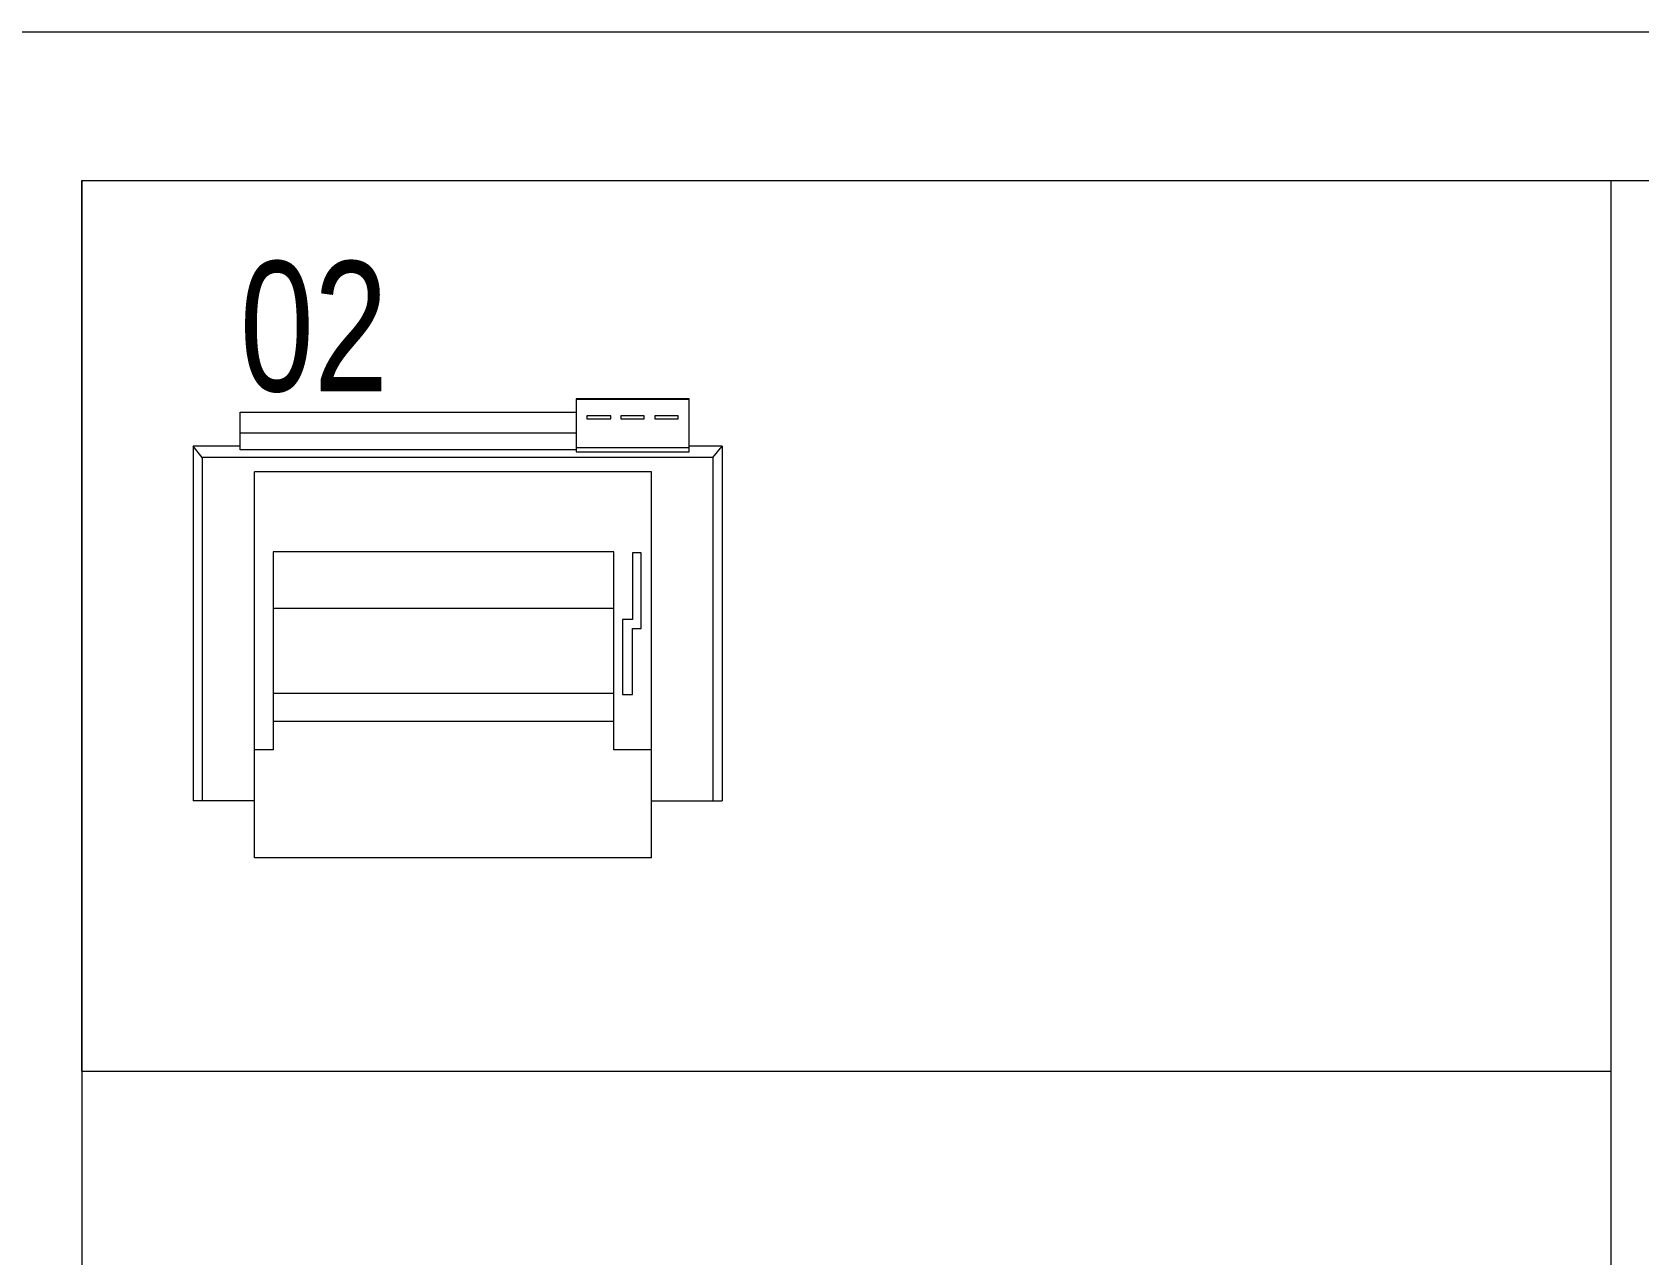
# Model space of a CAD drawing. Extents: x -234346 to 58427, y -132654 to -82394.
# Drawn here: x -33386 to -32304, y -106566 to -105743 of the extents above; entities that cross this region are included whole.
import ezdxf

# ---------------------------------------------------------------- set-up
doc = ezdxf.new("R2010")
doc.units = 0
doc.header["$LTSCALE"] = 8
doc.layers.get('0').update_dxf_attribs({"color": 9, "lineweight": 5})
for name, color, linetype, lineweight in [('72_EGR_EQP_TAG', 9, 'Continuous', 5), ('LOADING', 9, 'Continuous', 5), ('Walls', 9, 'Continuous', 5)]:
    doc.layers.add(name, color=color, linetype=linetype, lineweight=lineweight)
doc.styles.add('X3G_ENTITY_257CFD', font='swisscl.ttf', dxfattribs={"height": 200})

# ---------------------------------------------------------------- blocks, each defined once
blk = doc.blocks.new('ITPPLT2C-P')
for p, q in [((0.0229, 0.0318), (0.2618, 0.0318)), ((0.0304, 0.0256), (0.0229, 0.0318)), ((0.0229, 0), (0.0229, 0.0318)), ((0.0304, -0.3182), (0.0304, 0.0256)), ((0.0304, 0.0256), (0.2618, 0.0256)), ((0.2618, -0.0096), (0.2618, 0.0318)), ((0, 0), (0, -0.2262)), ((0.0252, 0), (0, 0)), ((0.0139, 0), (0.0139, -0.2262)), ((0.0252, 0), (0.0139, 0)), ((0.0252, -0.2262), (0.0252, 0)), ((0.0401, -0.2769), (0.0401, -0.0096)), ((0.3, -0.0096), (0.0401, -0.0096)), ((0.2274, -0.0222), (0.2274, -0.0096)), ((0.3, -0.2769), (0.3, -0.0096)), ((0.0939, -0.2515), (0.0939, -0.0222)), ((0.0939, -0.0222), (0.2274, -0.0222)), ((0.1321, -0.2515), (0.1321, -0.0222)), ((0.1894, -0.2515), (0.1894, -0.0222)), ((0.2082, -0.2515), (0.2082, -0.0222)), ((-0.0091, -0.2262), (0.0267, -0.2262)), ((-0.0091, -0.3023), (-0.0091, -0.2262)), ((-0.0087, -0.2262), (0.0236, -0.2262)), ((-0.0087, -0.3023), (-0.0087, -0.2262)), ((0, -0.2262), (0.0252, -0.2262)), ((0.0139, -0.2262), (0.0252, -0.2262)), ((0.0236, -0.2262), (0.0236, -0.3023)), ((0.0267, -0.2262), (0.0267, -0.3023)), ((0.0023, -0.2495), (0.0023, -0.2334)), ((0.0023, -0.2334), (0.0045, -0.2334)), ((0.0045, -0.2334), (0.0045, -0.2495)), ((0.0045, -0.2495), (0.0023, -0.2495)), ((0.0023, -0.2721), (0.0023, -0.2562)), ((0.0023, -0.2562), (0.0045, -0.2562)), ((0.0045, -0.2562), (0.0045, -0.2721)), ((0.2274, -0.2515), (0.0939, -0.2515)), ((0.1395, -0.2575), (0.19, -0.2575)), ((0.1395, -0.2641), (0.1395, -0.2575)), ((0.19, -0.2575), (0.19, -0.2641)), ((0.2274, -0.2769), (0.2274, -0.2515)), ((0.0947, -0.2701), (0.0947, -0.2641)), ((0.0947, -0.2641), (0.1395, -0.2641)), ((0.1457, -0.2701), (0.0947, -0.2701)), ((0.19, -0.2641), (0.1457, -0.2641)), ((0.1457, -0.2641), (0.1457, -0.2701)), ((0.0045, -0.2721), (0.0023, -0.2721)), ((0.0023, -0.295), (0.0023, -0.2793)), ((0.0023, -0.2793), (0.0045, -0.2793)), ((0.0045, -0.2793), (0.0045, -0.295)), ((0.3, -0.2769), (0.0401, -0.2769)), ((0.2618, -0.2769), (0.2618, -0.3246)), ((0.0267, -0.3023), (-0.0091, -0.3023)), ((0.0236, -0.3023), (-0.0087, -0.3023)), ((0.0045, -0.295), (0.0023, -0.295)), ((0.0229, -0.3246), (0.0229, -0.3023)), ((0.0304, -0.3182), (0.0229, -0.3246)), ((0.0304, -0.3182), (0.2618, -0.3182)), ((0.0229, -0.3246), (0.2618, -0.3246))]:
    blk.add_line(p, q)
blk = doc.blocks.new('GF21043-P')
for p, q in [((0.8, 0), (0.8, 0.75)), ((-0.8, 0), (0.8, 0))]:
    blk.add_line(p, q)
blk = doc.blocks.new('1stF')
at = {"layer": 'LOADING', "color": 9}
blk.add_line((-33352.3, -106442.6, 0), (-32322.3, -106442.6, 0), dxfattribs=at)
at = {"layer": 'LOADING', "color": 9, "elevation": 0}
blk.add_lwpolyline([(-33352.3, -106442.6), (-33352.3, -105842.6), (-32322.3, -105842.6)], dxfattribs=at)
at = {"layer": 'Walls', "color": 9}
for p, q in [((-29052.3, -105742.6, 0.1), (-37052.3, -105742.6, 0.1)), ((-33352.3, -105842.6, 0.1), (-33352.3, -109132.6, 0.1)), ((-33352.3, -105842.6, 0.1), (-29152.3, -105842.6, 0.1))]:
    blk.add_line(p, q, dxfattribs=at)
at = {"layer": 'LOADING', "color": 9, "extrusion": (1.19929e-18, 8.17187e-07, 1), "xscale": -1000.000000000002, "yscale": 1000.000000000002, "zscale": 1000.000000000002, "rotation": 270}
blk.add_blockref('GF21043-P', (-32322.3, -106642.6, -0.1), dxfattribs=at)
at = {"layer": 'LOADING', "color": 9, "extrusion": (-8.17187e-07, 1.1992e-18, -1), "xscale": 1000.000000000003, "yscale": 1000.000000000003, "zscale": 1000.000000000003, "rotation": 269.9999999932569}
blk.add_blockref('ITPPLT2C-P', (33245.6, -105998.7, 0), dxfattribs=at)
at = {"layer": '72_EGR_EQP_TAG', "color": 9, "insert": (-33196, -105897, 0), "char_height": 87.47, "attachment_point": 2, "style": 'X3G_ENTITY_257CFD'}
blk.add_mtext('02', dxfattribs=at)

msp = doc.modelspace()

# ---------------------------------------------------------------- block references
at = {"layer": '72_EGR_EQP_TAG'}
msp.add_blockref('1stF', (0, 0), dxfattribs=at)

doc.saveas('drawing.dxf')
